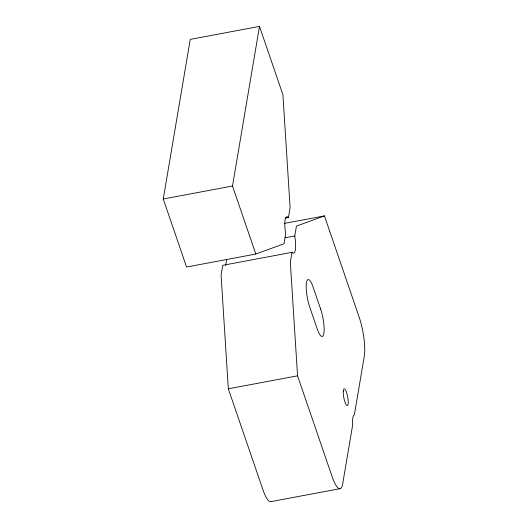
<?xml version="1.0" encoding="UTF-8"?>
<svg xmlns="http://www.w3.org/2000/svg" width="528" height="528" viewBox="0 0 528 528"><rect width="100%" height="100%" fill="white"/><g stroke="black" fill="none" stroke-linecap="round" stroke-linejoin="round"><path stroke-width="0.79" d="M163.258 199.003L190.252 39.376L259.492 26.4L282.916 94.723L290.103 207.656L288.433 217.536A18.533 4.297 79.4 0 0 285.668 233.891L283.998 243.771L255.809 254.041L186.569 267.016L163.258 199.003L232.492 186.028L259.492 26.4M324.449 215.899L296.432 226.103L294.756 235.99A18.533 4.297 79.4 0 1 291.991 252.344L290.321 262.225L297.554 375.83L332.112 476.632A28.512 6.613 79.4 0 0 342.718 483.734L352.678 424.855A17.107 3.967 79.4 0 1 354.354 414.916L364.313 356.03A28.512 6.613 79.4 0 0 359.106 317.005L324.449 215.899L284.196 223.436M285.212 218.137L288.433 217.536M285.1 237.798L294.756 235.99M291.991 252.344L222.757 265.32L221.08 275.2L228.32 388.806L262.871 489.608A28.512 6.613 79.4 0 0 271.069 501.6L340.309 488.624M228.32 388.806L297.554 375.83M232.492 186.028L255.809 254.041M226.4 259.38A18.533 4.297 79.4 0 1 225.357 265.32M320.615 308.999L313.104 287.093A17.82 4.132 79.4 0 0 306.471 282.652A17.82 4.132 79.4 0 0 309.731 307.045L317.242 328.957A17.82 4.132 79.4 0 0 323.869 333.392A17.82 4.132 79.4 0 0 320.615 308.999M343.246 391.776A8.554 1.98 79.4 0 0 346.85 405.504A8.554 1.98 79.4 0 0 347.147 394.39A8.554 1.98 79.4 0 0 343.246 391.776"/></g></svg>
